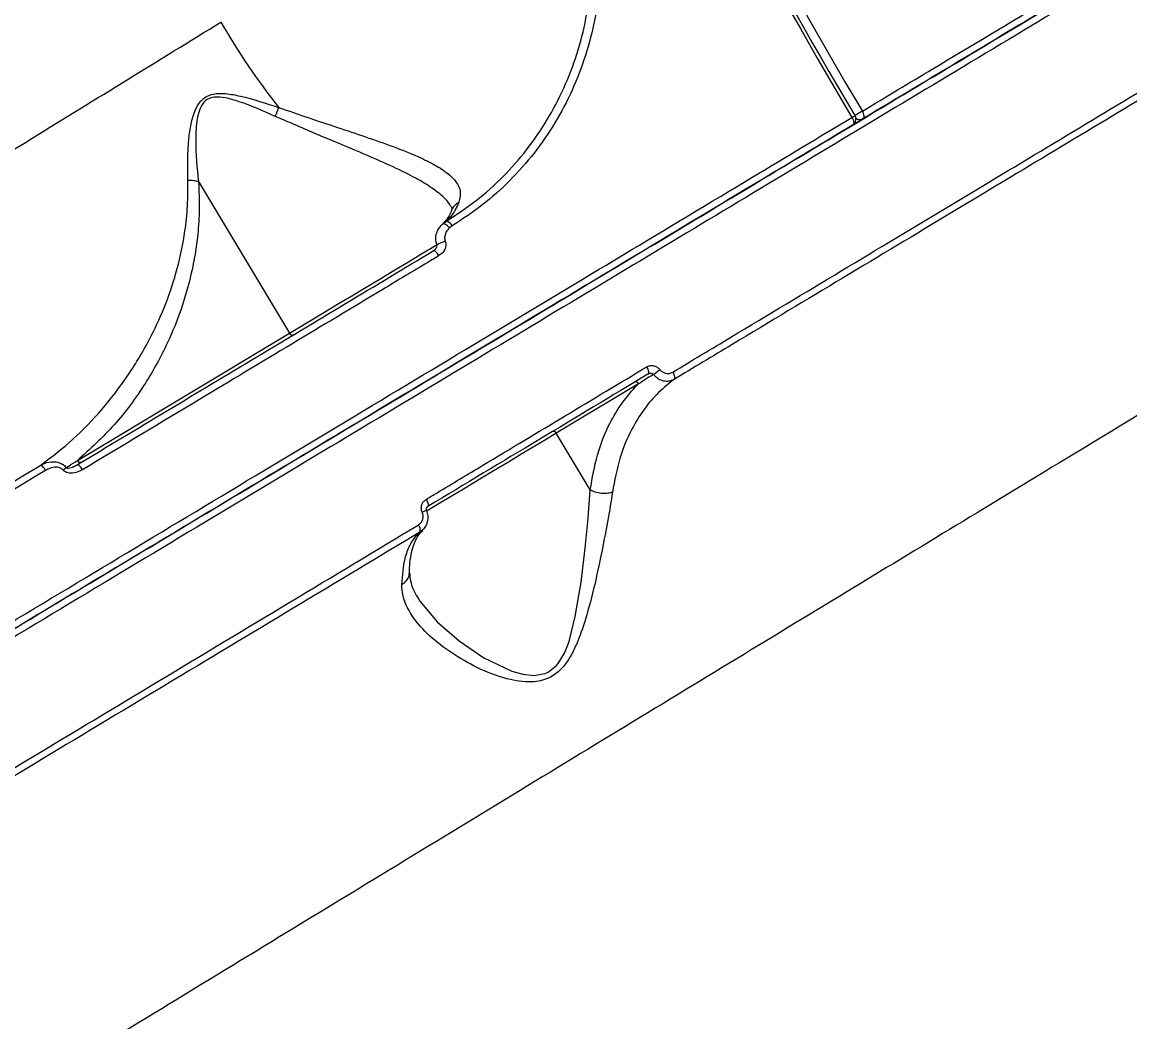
# Model space of a CAD drawing. Header units: millimetres. Extents: x -10374 to 11119, y -8221 to 9433.
# Drawn here: x 5446 to 5604.7, y 2393.4 to 2536.7 of the extents above; entities that cross this region are included whole.
import ezdxf

# ---------------------------------------------------------------- set-up
doc = ezdxf.new("R2010")
doc.units = ezdxf.units.MM
for name, color, linetype in [('DIKOM_ОБЪЕКТ', 7, 'Continuous'), ('DIKOM_РАЗМЕР_ЗОНА', 7, 'Continuous'), ('DIKOM_РАЗМЕР_ОБЪЕКТА', 7, 'Continuous')]:
    doc.layers.add(name, color=color, linetype=linetype)
doc.styles.add('style1', font='arial.ttf', dxfattribs={"width": 0.8})
doc.dimstyles.new('1-50', dxfattribs={"dimtxt": 300, "dimasz": 200, "dimexe": 100, "dimexo": 0, "dimgap": 100, "dimtad": 0, "dimdec": 0, "dimtxsty": 'style1', "dimcen": 0, "dimclrd": 7, "dimclre": 7, "dimadec": 1, "dimazin": 2, "dimtfac": 1, "dimtdec": 0, "dimtmove": 1, "dimatfit": 3, "dimfxl": 0, "dimlwd": 25, "dimlwe": 18, "dimarcsym": 0})

# ---------------------------------------------------------------- blocks, each defined once
blk = doc.blocks.new('*D15')
at = {"layer": 'Defpoints', "color": 0, "transparency": 16777216}
for p in [(-5227.87, 8308.78), (9119.43, -1150.4), (-5227.87, -1991.82)]:
    blk.add_point(p, dxfattribs=at)
at = {"layer": 'DIKOM_РАЗМЕР_ОБЪЕКТА', "color": 7, "lineweight": 18, "transparency": 16777216}
for p, q in [((-5227.87, -1991.82), (-5227.87, 8408.78)), ((9119.43, -1150.4), (9119.43, 8408.78))]:
    blk.add_line(p, q, dxfattribs=at)
at = {"layer": 'DIKOM_РАЗМЕР_ОБЪЕКТА', "color": 7, "lineweight": 25, "transparency": 16777216}
for p, q in [((-5027.87, 8308.78), (187.44, 8308.78)), ((8919.43, 8308.78), (1267.22, 8308.78))]:
    blk.add_line(p, q, dxfattribs=at)
at = {"layer": 'DIKOM_РАЗМЕР_ОБЪЕКТА', "color": 7, "transparency": 16777216}
for points in [[(-5027.87, 8342.11), (-5027.87, 8275.44), (-5227.87, 8308.78)], [(8919.43, 8342.11), (8919.43, 8275.44), (9119.43, 8308.78)]]:
    blk.add_solid(points, dxfattribs=at)
at = {"layer": 'DIKOM_РАЗМЕР_ОБЪЕКТА', "color": 0, "transparency": 16777216, "insert": (727.33, 8308.78), "char_height": 300, "attachment_point": 5, "style": 'style1'}
blk.add_mtext('14350', dxfattribs=at)
blk = doc.blocks.new('*D14')
at = {"layer": 'Defpoints', "color": 0, "transparency": 16777216}
for p in [(-7515.85, 9236.32), (11119.43, -1423.4), (-7515.85, -2401.58)]:
    blk.add_point(p, dxfattribs=at)
at = {"layer": 'DIKOM_РАЗМЕР_ЗОНА', "color": 7, "lineweight": 18, "transparency": 16777216}
for p, q in [((-7515.85, -2401.58), (-7515.85, 9336.32)), ((11119.43, -1423.4), (11119.43, 9336.32))]:
    blk.add_line(p, q, dxfattribs=at)
at = {"layer": 'DIKOM_РАЗМЕР_ЗОНА', "color": 7, "lineweight": 25, "transparency": 16777216}
for p, q in [((-7315.85, 9236.32), (77.56, 9236.32)), ((10919.43, 9236.32), (1157.34, 9236.32))]:
    blk.add_line(p, q, dxfattribs=at)
at = {"layer": 'DIKOM_РАЗМЕР_ЗОНА', "color": 7, "transparency": 16777216}
for points in [[(-7315.85, 9269.65), (-7315.85, 9202.98), (-7515.85, 9236.32)], [(10919.43, 9269.65), (10919.43, 9202.98), (11119.43, 9236.32)]]:
    blk.add_solid(points, dxfattribs=at)
at = {"layer": 'DIKOM_РАЗМЕР_ЗОНА', "color": 0, "transparency": 16777216, "insert": (617.45, 9236.32), "char_height": 300, "attachment_point": 5, "style": 'style1'}
blk.add_mtext('18650', dxfattribs=at)

msp = doc.modelspace()

# ---------------------------------------------------------------- linework, layer by layer
at = {"layer": 'DIKOM_ОБЪЕКТ', "color": 7, "linetype": 'Continuous', "lineweight": 15}
for p, q in [((5566.48, 2522.82), (5565.15, 2522.02)), ((5471.27, 2513.83), (5484.32, 2492.12)), ((5506.23, 2507.75), (5506.8, 2508.17)), ((5507.6, 2507.48), (5507.22, 2507.19)), ((5453.94, 2473.87), (5484.32, 2492.12)), ((5534.34, 2484.85), (5522.54, 2477.76)), ((5527.41, 2469.66), (5522.54, 2477.76)), ((5503.32, 2463.87), (5503.03, 2463.61)), ((5502.55, 2454.46), (5502.64, 2454.31))]:
    msp.add_line(p, q, dxfattribs=at)
at = {"layer": 'DIKOM_ОБЪЕКТ', "color": 7, "linetype": 'Continuous', "lineweight": 15, "flags": 128}
for points in [[(5566.4, 2523.94), (5566.24, 2523.85), (5566.08, 2523.75), (5565.91, 2523.65), (5565.75, 2523.55), (5565.59, 2523.45), (5565.44, 2523.37), (5565.34, 2523.3)], [(5566.48, 2522.82), (5566.56, 2522.89), (5566.61, 2522.99), (5566.63, 2523.11), (5566.63, 2523.26), (5566.61, 2523.42), (5566.56, 2523.59), (5566.49, 2523.77), (5566.4, 2523.94)], [(5564.91, 2523.04), (5565, 2522.87), (5565.07, 2522.7), (5565.12, 2522.52), (5565.15, 2522.36), (5565.15, 2522.22), (5565.12, 2522.09), (5565.07, 2522), (5565, 2521.93)], [(5507.22, 2507.19), (5507.08, 2507.34), (5506.93, 2507.48), (5506.78, 2507.6), (5506.64, 2507.69), (5506.5, 2507.75), (5506.39, 2507.78), (5506.29, 2507.78), (5506.23, 2507.75)], [(5484.32, 2492.12), (5485.76, 2492.99), (5487.41, 2493.98), (5489.23, 2495.07), (5491.18, 2496.25), (5493.22, 2497.47), (5495.3, 2498.72), (5497.37, 2499.96), (5499.4, 2501.18), (5501.34, 2502.35), (5503.14, 2503.43), (5504.77, 2504.41), (5505.5, 2504.85)], [(5505.72, 2503.22), (5505.62, 2503.39), (5505.5, 2503.54), (5505.39, 2503.67), (5505.27, 2503.78), (5505.16, 2503.86), (5505.06, 2503.91), (5504.97, 2503.92), (5504.9, 2503.91)], [(5535.49, 2487.28), (5535.58, 2487.11), (5535.66, 2486.93), (5535.71, 2486.77), (5535.75, 2486.61), (5535.76, 2486.48), (5535.75, 2486.36), (5535.72, 2486.28), (5535.66, 2486.22)], [(5539.22, 2486.52), (5539.31, 2486.36), (5539.39, 2486.19), (5539.44, 2486.03), (5539.48, 2485.88), (5539.49, 2485.75), (5539.49, 2485.63), (5539.46, 2485.54), (5539.41, 2485.48)], [(5522.54, 2477.76), (5521.1, 2476.89), (5519.44, 2475.89), (5517.62, 2474.8), (5515.68, 2473.63), (5513.64, 2472.41), (5511.56, 2471.16), (5509.49, 2469.91), (5507.46, 2468.69), (5505.52, 2467.53), (5504.03, 2466.63)], [(5502.64, 2454.31), (5502.99, 2453.68), (5505.47, 2450.74), (5508.61, 2447.99), (5512.16, 2445.56), (5516.18, 2443.67), (5517.72, 2443.23), (5519.31, 2443.06), (5520.91, 2443.32), (5521.37, 2443.52), (5522.57, 2444.46), (5522.81, 2444.74), (5523.72, 2446.25), (5524.37, 2447.93), (5525.26, 2451.48), (5526.08, 2456.43), (5526.66, 2461.3), (5527.1, 2465.61), (5527.41, 2469.65), (5527.41, 2469.65), (5527.41, 2469.65)], [(5503.87, 2468.28), (5503.97, 2468.11), (5504.05, 2467.94), (5504.11, 2467.78), (5504.16, 2467.63), (5504.18, 2467.5), (5504.18, 2467.4), (5504.16, 2467.32), (5504.12, 2467.27)]]:
    msp.add_lwpolyline(points, dxfattribs=at)
at = {"layer": 'DIKOM_ОБЪЕКТ', "color": 7, "linetype": 'Continuous', "lineweight": 15}
for centre, radius, start, end in [((6063.32, 2821.36), 580.87, 180.09855, 210.90145), ((6063.32, 2821.36), 579.13, 180.09885, 210.90115), ((6063.32, 2821.36), 580.37, 195.5, 210.90145), ((5567.97, 2591.27), 108.28, 210.269, 218.0971), ((5518.4, 2510.17), 38.41, 158.1466, 160.179), ((5446.91, 2720.77), 230.26, 300.8279, 300.9529), ((5564.48, 2522.79), 1, 301, 15.5), ((5564.48, 2522.79), 1, 15.5, 30.9014), ((5566.06, 2523.61), 0.887, 228.2259, 298.0816), ((5506.55, 2507.07), 1.13, 21.348, 77.2001), ((5508.37, 2499.66), 5.88, 107.1782, 120.3938), ((5484.73, 2492.31), 0.455, 204.6737, 292.7077), ((5528.96, 2496.94), 13.1, 304.8637, 309.9605), ((5533.93, 2484.66), 0.455, 24.6733, 112.7078), ((5522.13, 2477.57), 0.454, 24.6184, 112.763), ((5447.82, 2471.77), 1.67, 23.6024, 59.1434), ((5453.34, 2472.03), 1.37, 20.9149, 64.7613), ((5454.35, 2474.06), 0.454, 204.6195, 292.7211), ((5440.27, 2486.82), 18.45, 308.9938, 310.758), ((5504.61, 2463.91), 2.85, 102.9418, 117.0472), ((5501.87, 2463.83), 1.18, 349.2834, 41.0683)]:
    msp.add_arc(centre, radius, start, end, dxfattribs=at)
for points, knots in [([(5207.33, 2307.02), (5212.06, 2309.86), (5222.65, 2316.23), (5239.69, 2326.47), (5258.36, 2337.68), (5277.47, 2349.17), (5296.92, 2360.85), (5316.61, 2372.69), (5336.5, 2384.64), (5356.55, 2396.68), (5376.72, 2408.8), (5396.96, 2420.96), (5417.16, 2433.1), (5437.23, 2445.16), (5456.86, 2456.96), (5476.03, 2468.48), (5494.72, 2479.71), (5513.12, 2490.76), (5531.16, 2501.6), (5548.74, 2512.16), (5566.05, 2522.56), (5583.01, 2532.75), (5599.58, 2542.71), (5615.5, 2552.28), (5630.72, 2561.42), (5645.14, 2570.08), (5658.72, 2578.24), (5671.42, 2585.87), (5683.23, 2592.97), (5694.13, 2599.52), (5704.07, 2605.49), (5712.99, 2610.86), (5720.37, 2615.29), (5726.4, 2618.91), (5731.29, 2621.85), (5735.47, 2624.36), (5738.97, 2626.47), (5741.75, 2628.14), (5743.76, 2629.34), (5745.04, 2630.11), (5745.22, 2630.22), (5745.31, 2630.28)], [0, 0, 0, 0, 0.021635, 0.048472, 0.075394, 0.102358, 0.129323, 0.156245, 0.183082, 0.209919, 0.236841, 0.263805, 0.29077, 0.317692, 0.344529, 0.370377, 0.3963, 0.422262, 0.448224, 0.474147, 0.499995, 0.526832, 0.553754, 0.580718, 0.607683, 0.634604, 0.661441, 0.688278, 0.7152, 0.742165, 0.769129, 0.796051, 0.822888, 0.844633, 0.866402, 0.88817, 0.909915, 0.932424, 0.954958, 0.977491, 1, 1, 1, 1]), ([(5566.4, 2523.94), (5569.77, 2525.97), (5578.86, 2531.43), (5593.2, 2540.04), (5609.19, 2549.65), (5624.64, 2558.94), (5639.48, 2567.85), (5653.64, 2576.36), (5666.8, 2584.26), (5678.95, 2591.56), (5690.08, 2598.25), (5700.38, 2604.44), (5709.77, 2610.08), (5718.2, 2615.15), (5725.48, 2619.52), (5731.62, 2623.21), (5736.64, 2626.23), (5740.62, 2628.62), (5743.51, 2630.36), (5745.27, 2631.41), (5745.66, 2631.65), (5745.66, 2631.65), (5745.66, 2631.65)], [0, 0, 0, 0, 0.031306, 0.084338, 0.137411, 0.190443, 0.245016, 0.299633, 0.354205, 0.407237, 0.46031, 0.513342, 0.567915, 0.622532, 0.677104, 0.730136, 0.783208, 0.83624, 0.890811, 0.945428, 1, 1, 1, 1, 1]), ([(5745.32, 2630.28), (5745.21, 2630.21), (5745, 2630.08), (5743.28, 2629.05), (5740.52, 2627.4), (5736.59, 2625.03), (5731.48, 2621.96), (5725.31, 2618.26), (5718.13, 2613.94), (5710, 2609.06), (5700.8, 2603.53), (5690.49, 2597.34), (5679.11, 2590.49), (5667.6, 2583.58), (5656.22, 2576.75), (5645.17, 2570.11), (5633.59, 2563.15), (5621.36, 2555.8), (5608.48, 2548.06), (5594.94, 2539.92), (5580.98, 2531.53), (5571.31, 2525.73), (5566.48, 2522.82)], [0, 0, 0, 0, 0.053031, 0.106103, 0.159133, 0.213705, 0.26832, 0.322892, 0.375923, 0.428995, 0.482027, 0.536599, 0.591215, 0.645787, 0.689277, 0.732812, 0.776347, 0.819837, 0.864853, 0.909919, 0.954984, 1, 1, 1, 1]), ([(5746.69, 2629.93), (5746.64, 2629.9), (5746.51, 2629.83), (5745.39, 2629.15), (5743.04, 2627.74), (5739.56, 2625.65), (5734.92, 2622.86), (5729.11, 2619.37), (5722.25, 2615.25), (5714.4, 2610.53), (5705.61, 2605.25), (5695.76, 2599.33), (5684.83, 2592.76), (5672.82, 2585.55), (5660.01, 2577.85), (5646.45, 2569.71), (5632.23, 2561.16), (5617.11, 2552.08), (5601.11, 2542.46), (5584.27, 2532.34), (5567.15, 2522.06), (5549.85, 2511.66), (5532.47, 2501.22), (5514.52, 2490.43), (5496.03, 2479.32), (5477.04, 2467.92), (5457.72, 2456.31), (5438.12, 2444.53), (5418.29, 2432.62), (5398.18, 2420.53), (5377.83, 2408.3), (5357.32, 2395.98), (5337.09, 2383.82), (5317.22, 2371.88), (5297.74, 2360.18), (5278.36, 2348.54), (5259.13, 2336.98), (5240.14, 2325.57), (5222.87, 2315.2), (5212.16, 2308.76), (5207.42, 2305.91)], [0, 0, 0, 0, 0.015651, 0.042167, 0.068704, 0.09522, 0.122506, 0.149814, 0.177101, 0.203617, 0.230153, 0.256669, 0.283955, 0.311264, 0.33855, 0.365066, 0.391602, 0.418118, 0.445404, 0.472713, 0.499999, 0.52556, 0.55114, 0.576701, 0.602949, 0.629218, 0.655467, 0.681983, 0.708519, 0.735035, 0.762321, 0.78963, 0.816916, 0.843432, 0.869969, 0.896485, 0.923771, 0.951079, 0.978366, 1, 1, 1, 1]), ([(5737.06, 2559.87), (5735.97, 2559.21), (5733.8, 2557.89), (5729.24, 2555.13), (5723.77, 2551.82), (5717.31, 2547.91), (5709.92, 2543.43), (5701.6, 2538.39), (5692.36, 2532.79), (5682.22, 2526.65), (5671.23, 2519.99), (5659.44, 2512.85), (5646.9, 2505.24), (5633.64, 2497.21), (5619.68, 2488.74), (5605.04, 2479.85), (5589.79, 2470.59), (5573.99, 2461), (5557.72, 2451.11), (5541.02, 2440.96), (5523.9, 2430.55), (5506.4, 2419.9), (5488.59, 2409.05), (5470.56, 2398.06), (5452.38, 2386.97), (5434.09, 2375.81), (5415.73, 2364.6), (5397.33, 2353.34), (5378.96, 2342.1), (5360.71, 2330.91), (5342.65, 2319.82), (5326.18, 2309.7), (5311.25, 2300.51), (5302.34, 2295.01), (5297.88, 2292.26)], [0, 0, 0, 0, 0.031557, 0.063213, 0.09492, 0.126627, 0.158283, 0.189839, 0.221397, 0.253054, 0.284762, 0.31647, 0.348127, 0.379685, 0.411265, 0.442944, 0.474674, 0.506404, 0.538084, 0.569664, 0.601295, 0.633025, 0.664806, 0.696588, 0.728318, 0.75995, 0.791659, 0.823468, 0.855327, 0.887186, 0.918995, 0.950705, 0.975353, 1, 1, 1, 1]), ([(5506.8, 2508.17), (5508.24, 2509.12), (5511.12, 2511.01), (5514.95, 2514.47), (5518.36, 2518.32), (5521.28, 2522.59), (5523.69, 2527.19), (5525.57, 2532.08), (5526.89, 2537.22), (5527.63, 2542.54), (5527.86, 2548.31), (5527.43, 2552.29), (5527.2, 2554.45)], [0, 0, 0, 0, 0.097773, 0.195857, 0.293631, 0.391457, 0.489592, 0.587423, 0.685896, 0.784679, 0.883155, 1, 1, 1, 1]), ([(5528.5, 2554.71), (5528.73, 2552.5), (5529.17, 2548.44), (5528.92, 2542.56), (5528.16, 2537.13), (5526.81, 2531.89), (5524.88, 2526.89), (5522.41, 2522.2), (5519.43, 2517.85), (5515.93, 2513.91), (5512.02, 2510.38), (5509.07, 2508.45), (5507.6, 2507.48)], [0, 0, 0, 0, 0.116681, 0.215084, 0.313798, 0.412202, 0.510061, 0.608227, 0.706086, 0.803955, 0.902132, 1, 1, 1, 1]), ([(5035.27, 2269.09), (5036.35, 2269.74), (5038.52, 2271.06), (5043.08, 2273.82), (5048.55, 2277.13), (5055.01, 2281.04), (5062.41, 2285.52), (5070.72, 2290.56), (5079.97, 2296.16), (5090.11, 2302.3), (5101.1, 2308.96), (5112.89, 2316.11), (5125.43, 2323.71), (5138.68, 2331.75), (5152.64, 2340.22), (5167.28, 2349.1), (5182.53, 2358.36), (5198.33, 2367.95), (5214.6, 2377.84), (5231.31, 2387.99), (5248.42, 2398.4), (5265.92, 2409.05), (5283.73, 2419.9), (5301.77, 2430.89), (5319.95, 2441.98), (5338.23, 2453.14), (5356.59, 2464.35), (5374.99, 2475.61), (5393.36, 2486.86), (5411.62, 2498.05), (5429.67, 2509.13), (5446.14, 2519.26), (5461.07, 2528.45), (5469.99, 2533.94), (5474.45, 2536.69)], [0, 0, 0, 0, 0.031557, 0.063213, 0.09492, 0.126627, 0.158283, 0.189839, 0.221397, 0.253054, 0.284762, 0.31647, 0.348127, 0.379685, 0.411265, 0.442944, 0.474674, 0.506404, 0.538084, 0.569664, 0.601295, 0.633025, 0.664806, 0.696588, 0.728318, 0.75995, 0.791659, 0.823468, 0.855327, 0.887186, 0.918995, 0.950705, 0.975352, 1, 1, 1, 1]), ([(5539.22, 2486.52), (5542.01, 2488.2), (5550.17, 2493.1), (5563.42, 2501.07), (5578.85, 2510.34), (5593.92, 2519.4), (5603.58, 2525.21), (5608.41, 2528.11)], [0, 0, 0, 0, 0.114454, 0.334765, 0.555076, 0.777537, 1, 1, 1, 1]), ([(5608.44, 2526.97), (5603.67, 2524.1), (5594.12, 2518.37), (5579.15, 2509.36), (5563.7, 2500.08), (5550.38, 2492.07), (5542.19, 2487.15), (5539.41, 2485.48)], [0, 0, 0, 0, 0.220311, 0.440622, 0.663082, 0.885545, 1, 1, 1, 1]), ([(5469.72, 2514.06), (5469.71, 2516.01), (5469.69, 2518.65), (5470.15, 2522.08), (5470.66, 2523.94), (5471.44, 2525.31), (5472.37, 2526.08), (5473.6, 2526.5), (5475.28, 2526.49), (5478.43, 2525.89), (5480.94, 2525.06), (5482.75, 2524.46)], [0, 0, 0, 0, 0.265766, 0.360284, 0.454339, 0.517777, 0.563305, 0.608596, 0.680333, 0.768885, 1, 1, 1, 1]), ([(5482.27, 2523.19), (5480.56, 2523.95), (5478.21, 2524.98), (5475.26, 2525.86), (5473.71, 2526.03), (5472.58, 2525.73), (5471.78, 2525.01), (5471.2, 2523.66), (5470.9, 2521.84), (5470.82, 2518.43), (5471.03, 2515.77), (5471.26, 2513.85), (5471.26, 2513.84)], [0, 0, 0, 0, 0.23698, 0.325273, 0.393816, 0.435132, 0.476449, 0.536454, 0.630857, 0.725782, 0.999683, 1, 1, 1, 1]), ([(5482.75, 2524.46), (5484.17, 2523.97), (5487, 2522.99), (5491.18, 2521.6), (5495.3, 2520.22), (5499.23, 2518.86), (5502.59, 2517.52), (5505.22, 2516.22), (5507.07, 2515.01), (5508.24, 2513.79), (5508.94, 2512.45), (5508.72, 2511.44), (5508.59, 2510.87)], [0, 0, 0, 0, 0.107594, 0.215495, 0.322921, 0.436808, 0.550579, 0.644164, 0.737663, 0.816615, 0.89551, 1, 1, 1, 1]), ([(5025.64, 2199.02), (5025.69, 2199.05), (5025.81, 2199.12), (5026.94, 2199.8), (5029.28, 2201.21), (5032.76, 2203.3), (5037.4, 2206.09), (5043.21, 2209.58), (5050.07, 2213.7), (5057.93, 2218.42), (5066.71, 2223.7), (5076.56, 2229.62), (5087.5, 2236.19), (5099.51, 2243.4), (5112.32, 2251.1), (5125.87, 2259.25), (5140.09, 2267.79), (5155.21, 2276.87), (5171.21, 2286.49), (5188.06, 2296.61), (5205.18, 2306.9), (5222.47, 2317.29), (5239.85, 2327.73), (5257.8, 2338.52), (5276.3, 2349.63), (5295.28, 2361.04), (5314.6, 2372.64), (5334.2, 2384.42), (5354.03, 2396.34), (5374.15, 2408.42), (5394.5, 2420.65), (5415.01, 2432.98), (5435.23, 2445.13), (5455.11, 2457.07), (5474.58, 2468.77), (5493.97, 2480.42), (5513.19, 2491.97), (5532.18, 2503.38), (5549.45, 2513.75), (5560.17, 2520.2), (5564.91, 2523.04)], [0, 0, 0, 0, 0.015651, 0.042167, 0.068704, 0.09522, 0.122506, 0.149814, 0.177101, 0.203617, 0.230153, 0.256669, 0.283955, 0.311263, 0.33855, 0.365066, 0.391602, 0.418118, 0.445404, 0.472713, 0.499999, 0.52556, 0.551139, 0.576701, 0.602949, 0.629218, 0.655467, 0.681983, 0.708519, 0.735035, 0.762321, 0.78963, 0.816916, 0.843432, 0.869969, 0.896485, 0.923771, 0.951079, 0.978366, 1, 1, 1, 1]), ([(5507.42, 2510.24), (5507.36, 2510.37), (5507.1, 2510.91), (5506.05, 2511.93), (5504.25, 2513.28), (5501.61, 2514.78), (5498.31, 2516.36), (5493.85, 2518.28), (5488.44, 2520.51), (5484.33, 2522.3), (5482.27, 2523.19)], [0, 0, 0, 0, 0.026287, 0.117209, 0.227036, 0.336976, 0.473, 0.609166, 0.804446, 1, 1, 1, 1]), ([(5565, 2521.93), (5560.27, 2519.09), (5549.67, 2512.72), (5532.64, 2502.49), (5513.96, 2491.27), (5494.85, 2479.78), (5475.41, 2468.1), (5455.71, 2456.26), (5435.82, 2444.31), (5415.77, 2432.27), (5395.6, 2420.15), (5375.37, 2407.99), (5355.17, 2395.85), (5335.1, 2383.79), (5315.46, 2372), (5296.29, 2360.48), (5277.6, 2349.25), (5259.2, 2338.19), (5241.17, 2327.35), (5223.58, 2316.79), (5206.28, 2306.39), (5189.32, 2296.2), (5172.75, 2286.24), (5156.82, 2276.67), (5141.61, 2267.53), (5127.19, 2258.87), (5113.61, 2250.71), (5100.91, 2243.08), (5089.1, 2235.98), (5078.2, 2229.43), (5068.26, 2223.46), (5059.33, 2218.1), (5051.95, 2213.66), (5045.93, 2210.04), (5041.03, 2207.1), (5036.85, 2204.59), (5033.35, 2202.49), (5030.57, 2200.82), (5028.56, 2199.61), (5027.28, 2198.84), (5027.1, 2198.73), (5027.01, 2198.68)], [0, 0, 0, 0, 0.021635, 0.048472, 0.075394, 0.102359, 0.129323, 0.156245, 0.183082, 0.209919, 0.236841, 0.263805, 0.29077, 0.317692, 0.344529, 0.370377, 0.3963, 0.422262, 0.448224, 0.474147, 0.499995, 0.526832, 0.553754, 0.580718, 0.607683, 0.634604, 0.661441, 0.688278, 0.7152, 0.742165, 0.769129, 0.796051, 0.822888, 0.844633, 0.866402, 0.88817, 0.909915, 0.932424, 0.954958, 0.977491, 1, 1, 1, 1]), ([(5448.68, 2473.2), (5450.23, 2474.39), (5453.34, 2476.78), (5457.48, 2481.09), (5461.26, 2486.01), (5464.3, 2491.12), (5466.64, 2496.29), (5468.31, 2501.29), (5469.29, 2506.02), (5469.76, 2510.29), (5469.74, 2512.8), (5469.72, 2514.06)], [0, 0, 0, 0, 0.135278, 0.270775, 0.406044, 0.549023, 0.655269, 0.761662, 0.867697, 0.933867, 1, 1, 1, 1]), ([(5471.27, 2513.83), (5471.33, 2512.54), (5471.45, 2509.94), (5471.14, 2505.52), (5470.33, 2500.64), (5468.84, 2495.49), (5466.68, 2490.18), (5463.56, 2484.53), (5459.31, 2478.76), (5455.73, 2475.5), (5453.94, 2473.87)], [0, 0, 0, 0, 0.071767, 0.143572, 0.257678, 0.372186, 0.486518, 0.639732, 0.819858, 1, 1, 1, 1]), ([(5469.72, 2514.06), (5469.77, 2514.06), (5470.05, 2514.07), (5470.61, 2514.03), (5471.03, 2513.91), (5471.26, 2513.84)], [0, 0, 0, 0, 0.079444, 0.497174, 1, 1, 1, 1]), ([(5471.26, 2513.84), (5471.26, 2513.84), (5471.26, 2513.84), (5471.27, 2513.84), (5471.27, 2513.84), (5471.27, 2513.83)], [0, 0, 0, 0, 0.240895, 0.556492, 1, 1, 1, 1]), ([(5507.54, 2509.77), (5507.42, 2509.48), (5507.14, 2508.83), (5506.71, 2508.2), (5506.38, 2507.92), (5506.26, 2507.81)], [0, 0, 0, 0, 0.319723, 0.737058, 1, 1, 1, 1]), ([(5508.59, 2510.87), (5508.29, 2510.24), (5507.8, 2509.19), (5507.09, 2508.46), (5506.8, 2508.17)], [0, 0, 0, 0, 0.602588, 1, 1, 1, 1]), ([(5507.46, 2510.26), (5507.5, 2510.19), (5507.58, 2510.03), (5507.56, 2509.98), (5507.59, 2509.9), (5507.51, 2509.74), (5507.5, 2509.71)], [0, 0, 0, 0, 0.272688, 0.596522, 0.922966, 1, 1, 1, 1]), ([(5508.59, 2510.87), (5508.56, 2510.85), (5508.35, 2510.74), (5507.96, 2510.44), (5507.64, 2510.07), (5507.57, 2509.79), (5507.57, 2509.76)], [0, 0, 0, 0, 0.079177, 0.443426, 0.942463, 1, 1, 1, 1]), ([(5505.46, 2504.74), (5505.4, 2504.91), (5505.26, 2505.32), (5505.26, 2506.07), (5505.54, 2506.97), (5505.99, 2507.48), (5506.23, 2507.75)], [0, 0, 0, 0, 0.16155, 0.391317, 0.672394, 1, 1, 1, 1]), ([(5507.22, 2507.19), (5507.06, 2507.02), (5506.76, 2506.69), (5506.55, 2506.12), (5506.52, 2505.65), (5506.6, 2505.39), (5506.63, 2505.28)], [0, 0, 0, 0, 0.346687, 0.631237, 0.851313, 1, 1, 1, 1]), ([(5505.36, 2504.8), (5505.36, 2504.79), (5505.38, 2504.77), (5505.39, 2504.74), (5505.41, 2504.7), (5505.42, 2504.62), (5505.39, 2504.45), (5505.25, 2504.18), (5505.06, 2503.99), (5504.91, 2503.91), (5504.89, 2503.9)], [0, 0, 0, 0, 0.025098, 0.049304, 0.078022, 0.126615, 0.278897, 0.541934, 0.946373, 1, 1, 1, 1]), ([(5506.63, 2505.28), (5506.65, 2505.24), (5506.71, 2505.06), (5506.74, 2504.69), (5506.62, 2504.17), (5506.28, 2503.63), (5505.92, 2503.36), (5505.72, 2503.22)], [0, 0, 0, 0, 0.05795, 0.224485, 0.430043, 0.700511, 1, 1, 1, 1]), ([(5453.92, 2473.27), (5458.23, 2475.86), (5466.86, 2481.05), (5479.66, 2488.74), (5492.37, 2496.38), (5500.73, 2501.4), (5504.9, 2503.91)], [0, 0, 0, 0, 0.249315, 0.498629, 0.749314, 1, 1, 1, 1]), ([(5505.72, 2503.22), (5505.19, 2502.9), (5502.51, 2501.29), (5495.52, 2497.09), (5484.65, 2490.56), (5470.32, 2481.95), (5460.24, 2475.9), (5454.62, 2472.52)], [0, 0, 0, 0, 0.032156, 0.160792, 0.418283, 0.675776, 1, 1, 1, 1]), ([(5535.49, 2487.28), (5535.54, 2487.3), (5535.72, 2487.41), (5536.1, 2487.5), (5536.58, 2487.45), (5537.03, 2487.26), (5537.26, 2487.02), (5537.37, 2486.9)], [0, 0, 0, 0, 0.082568, 0.321716, 0.551306, 0.775598, 1, 1, 1, 1]), ([(5503.87, 2468.28), (5504.42, 2468.61), (5507.14, 2470.24), (5513.82, 2474.26), (5523.86, 2480.29), (5531.61, 2484.95), (5535.49, 2487.28)], [0, 0, 0, 0, 0.050767, 0.253848, 0.626696, 1, 1, 1, 1]), ([(5535.66, 2486.22), (5530.48, 2483.11), (5520.11, 2476.87), (5509.45, 2470.47), (5504.12, 2467.27)], [0, 0, 0, 0, 0.499449, 1, 1, 1, 1]), ([(5536.45, 2486.19), (5536.4, 2486.16), (5535.69, 2485.72), (5535, 2485.27), (5534.34, 2484.85)], [0, 0, 0, 0, 0.064669, 1, 1, 1, 1]), ([(5536.45, 2486.19), (5536.41, 2486.22), (5536.37, 2486.26), (5536.27, 2486.32), (5536.13, 2486.35), (5535.93, 2486.34), (5535.77, 2486.28), (5535.68, 2486.23), (5535.66, 2486.22)], [0, 0, 0, 0, 0.172282, 0.198689, 0.412005, 0.648308, 0.908528, 1, 1, 1, 1]), ([(5539.41, 2485.48), (5539.33, 2485.44), (5539.05, 2485.29), (5538.48, 2485.16), (5537.73, 2485.26), (5537.01, 2485.6), (5536.63, 2485.99), (5536.45, 2486.19)], [0, 0, 0, 0, 0.081209, 0.31615, 0.544587, 0.771787, 1, 1, 1, 1]), ([(5537.37, 2486.9), (5537.48, 2486.78), (5537.71, 2486.54), (5538.16, 2486.35), (5538.63, 2486.31), (5538.99, 2486.4), (5539.17, 2486.5), (5539.22, 2486.52)], [0, 0, 0, 0, 0.225654, 0.451358, 0.680185, 0.917602, 1, 1, 1, 1]), ([(5527.41, 2469.66), (5527.7, 2471.35), (5528.29, 2474.79), (5529.95, 2478.88), (5531.93, 2482.17), (5533.42, 2483.94), (5534.28, 2484.78), (5534.34, 2484.85)], [0, 0, 0, 0, 0.275435, 0.557078, 0.767799, 0.981136, 1, 1, 1, 1]), ([(5539.41, 2485.48), (5538.65, 2484.88), (5537.09, 2483.64), (5535.07, 2481.24), (5533.15, 2478.14), (5531.5, 2474.24), (5530.89, 2470.97), (5530.58, 2469.32)], [0, 0, 0, 0, 0.166538, 0.345544, 0.526756, 0.760776, 1, 1, 1, 1]), ([(5388.22, 2436.84), (5393.28, 2439.88), (5403.39, 2445.96), (5418.54, 2455.07), (5433.66, 2464.17), (5443.67, 2470.19), (5448.68, 2473.2)], [0, 0, 0, 0, 0.2491, 0.4982, 0.7491, 1, 1, 1, 1]), ([(5448.68, 2473.2), (5448.85, 2473.29), (5449.4, 2473.57), (5450.32, 2473.75), (5451.24, 2473.6), (5451.89, 2473.3), (5452.17, 2473), (5452.32, 2472.84)], [0, 0, 0, 0, 0.144088, 0.467933, 0.69008, 0.840311, 1, 1, 1, 1]), ([(5452.32, 2472.84), (5452.43, 2472.92), (5452.98, 2473.26), (5453.52, 2473.6), (5453.94, 2473.87)], [0, 0, 0, 0, 0.214832, 1, 1, 1, 1]), ([(5452.32, 2472.84), (5452.34, 2472.83), (5452.38, 2472.8), (5452.5, 2472.77), (5452.72, 2472.77), (5453.13, 2472.88), (5453.55, 2473.06), (5453.83, 2473.22), (5453.92, 2473.27)], [0, 0, 0, 0, 0.038229, 0.081885, 0.192059, 0.418016, 0.812397, 1, 1, 1, 1]), ([(5449.35, 2472.44), (5444.37, 2469.44), (5434.41, 2463.45), (5419.29, 2454.36), (5404.07, 2445.21), (5393.86, 2439.07), (5388.76, 2436)], [0, 0, 0, 0, 0.2491, 0.4982, 0.7491, 1, 1, 1, 1]), ([(5451.88, 2472.48), (5451.79, 2472.57), (5451.6, 2472.75), (5451.16, 2472.9), (5450.52, 2472.92), (5449.87, 2472.73), (5449.48, 2472.51), (5449.35, 2472.44)], [0, 0, 0, 0, 0.138851, 0.276761, 0.496591, 0.841873, 1, 1, 1, 1]), ([(5454.62, 2472.52), (5454.48, 2472.45), (5454.05, 2472.21), (5453.34, 2472.01), (5452.65, 2472.04), (5452.17, 2472.2), (5451.98, 2472.39), (5451.88, 2472.48)], [0, 0, 0, 0, 0.160555, 0.508142, 0.731845, 0.865345, 1, 1, 1, 1]), ([(5530.58, 2469.32), (5530.38, 2468.01), (5529.96, 2465.38), (5529.08, 2460.89), (5528.08, 2456.1), (5526.9, 2451.53), (5525.71, 2448.04), (5524.57, 2445.71), (5523.4, 2444.02), (5521.66, 2442.6), (5519.59, 2442.07), (5517.65, 2442.12), (5515.02, 2442.6), (5511.66, 2443.83), (5507.88, 2445.96), (5504.63, 2448.36), (5502.32, 2450.79), (5500.95, 2453.1), (5500.44, 2454.8), (5500.41, 2455.8), (5500.41, 2456.08)], [0, 0, 0, 0, 0.071296, 0.142692, 0.220341, 0.297959, 0.355585, 0.385342, 0.41496, 0.449113, 0.48867, 0.51755, 0.546512, 0.625014, 0.703713, 0.783925, 0.864015, 0.921253, 0.978414, 1, 1, 1, 1]), ([(5503.32, 2466.45), (5503.3, 2466.48), (5503.23, 2466.68), (5503.17, 2467.05), (5503.25, 2467.55), (5503.48, 2467.99), (5503.74, 2468.18), (5503.87, 2468.28)], [0, 0, 0, 0, 0.053515, 0.289839, 0.526404, 0.763146, 1, 1, 1, 1]), ([(5527.41, 2469.65), (5527.41, 2469.65), (5527.41, 2469.65), (5527.41, 2469.66), (5527.41, 2469.66)], [0, 0, 0, 0, 0.404476, 1, 1, 1, 1]), ([(5530.58, 2469.32), (5530.54, 2469.31), (5530.3, 2469.22), (5529.76, 2469.11), (5528.94, 2469.12), (5528.1, 2469.29), (5527.64, 2469.53), (5527.41, 2469.65)], [0, 0, 0, 0, 0.04289, 0.267987, 0.511996, 0.756004, 1, 1, 1, 1]), ([(5503.32, 2463.87), (5503.47, 2464), (5503.84, 2464.32), (5504.14, 2465.06), (5504.23, 2465.91), (5504.05, 2466.44), (5503.96, 2466.68)], [0, 0, 0, 0, 0.192226, 0.47167, 0.752329, 1, 1, 1, 1]), ([(5503.98, 2466.69), (5503.97, 2466.72), (5503.93, 2466.8), (5503.93, 2466.95), (5503.96, 2467.1), (5504.03, 2467.21), (5504.1, 2467.25), (5504.13, 2467.26)], [0, 0, 0, 0, 0.125422, 0.32995, 0.550652, 0.806844, 1, 1, 1, 1]), ([(5502.76, 2464.61), (5502.89, 2464.7), (5503.15, 2464.9), (5503.39, 2465.34), (5503.47, 2465.84), (5503.41, 2466.22), (5503.33, 2466.41), (5503.32, 2466.45)], [0, 0, 0, 0, 0.236323, 0.47255, 0.709124, 0.945883, 1, 1, 1, 1]), ([(5428.18, 2419.78), (5434.46, 2423.55), (5447.02, 2431.1), (5465.76, 2442.36), (5484.39, 2453.57), (5496.64, 2460.93), (5502.76, 2464.61)], [0, 0, 0, 0, 0.248596, 0.497193, 0.748596, 1, 1, 1, 1]), ([(5503.03, 2463.61), (5496.99, 2459.98), (5484.91, 2452.72), (5466.39, 2441.59), (5447.63, 2430.31), (5434.96, 2422.69), (5428.62, 2418.88)], [0, 0, 0, 0, 0.248597, 0.497194, 0.748597, 1, 1, 1, 1]), ([(5500.41, 2456.08), (5500.51, 2457.39), (5500.67, 2459.56), (5501.54, 2461.79), (5502.33, 2462.96), (5502.89, 2463.48), (5503.03, 2463.61)], [0, 0, 0, 0, 0.395787, 0.651636, 0.910997, 1, 1, 1, 1]), ([(5501.5, 2457.67), (5501.5, 2458.05), (5501.52, 2459.04), (5501.72, 2460.37), (5502.05, 2461.67), (5502.49, 2462.68), (5502.94, 2463.38), (5503.26, 2463.66), (5503.39, 2463.77)], [0, 0, 0, 0, 0.115381, 0.299971, 0.485005, 0.67139, 0.861914, 1, 1, 1, 1]), ([(5500.41, 2456.08), (5500.44, 2456.1), (5500.61, 2456.2), (5500.96, 2456.47), (5501.32, 2456.98), (5501.5, 2457.44), (5501.47, 2457.67), (5501.47, 2457.67)], [0, 0, 0, 0, 0.060888, 0.266398, 0.632136, 0.997828, 1, 1, 1, 1]), ([(5502.63, 2454.31), (5502.47, 2454.57), (5502.08, 2455.24), (5501.74, 2456.3), (5501.56, 2457.14), (5501.61, 2457.62), (5501.61, 2457.67)], [0, 0, 0, 0, 0.222645, 0.578591, 0.947763, 1, 1, 1, 1])]:
    msp.add_open_spline(points, degree=3, knots=knots, dxfattribs=at)

# ---------------------------------------------------------------- dimensions: what is measured, and where the dimension line sits
at = {"layer": 'DIKOM_РАЗМЕР_ЗОНА'}
dim = msp.add_linear_dim(base=(-7515.85, 9236.32), p1=(11119.43, -1423.4), p2=(-7515.85, -2401.58), angle=180, text='18650', dimstyle='1-50', override={"dimscale": 1, "dimtix": 0, "dimtofl": 1, "dimtmove": 1, "dimatfit": 3}, dxfattribs=at)
dim.commit()
dim.dimension.update_dxf_attribs({"geometry": '*D14', "text_midpoint": (617.45, 9236.32), "dimtype": 160})
at = {"layer": 'DIKOM_РАЗМЕР_ОБЪЕКТА'}
dim = msp.add_linear_dim(base=(-5227.87, 8308.78), p1=(9119.43, -1150.4), p2=(-5227.87, -1991.82), angle=180, text='14350', dimstyle='1-50', override={"dimscale": 1, "dimtix": 0, "dimtofl": 1, "dimtmove": 1, "dimatfit": 3}, dxfattribs=at)
dim.commit()
dim.dimension.update_dxf_attribs({"geometry": '*D15', "text_midpoint": (727.33, 8308.78), "dimtype": 160})

doc.saveas('drawing.dxf')
